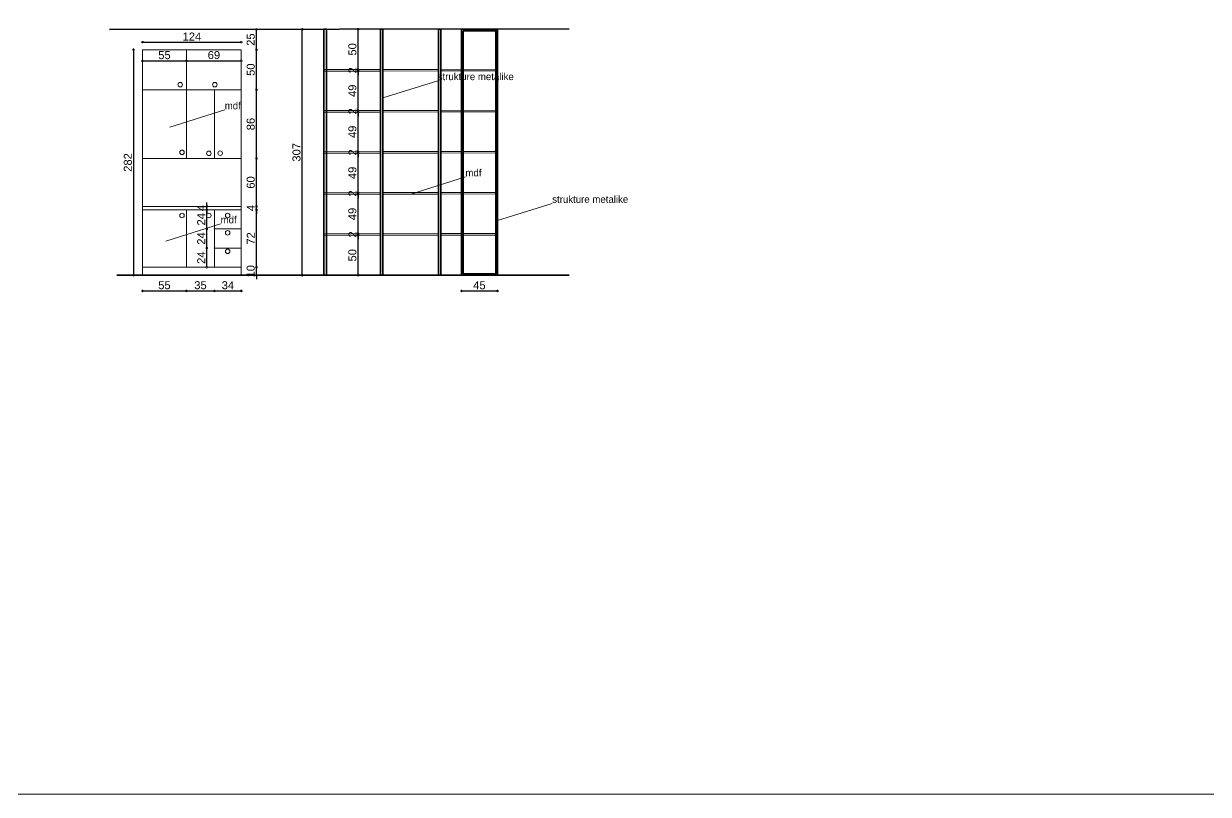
# Model space of a CAD drawing. Header units: inches. Extents: x 0 to 255999, y -6864 to -1377.
# Drawn here: x 44800 to 46280, y -6864 to -5900 of the extents above; entities that cross this region are included whole.
import ezdxf

# ---------------------------------------------------------------- set-up
doc = ezdxf.new("R2010")
doc.units = ezdxf.units.IN
doc.header["$MEASUREMENT"] = 0
for name, color, linetype, lineweight in [('DIMENSIO', 251, 'Continuous', 0), ('mobilie', 252, 'Continuous', 18), ('mure', 7, 'Continuous', 35)]:
    doc.layers.add(name, color=color, linetype=linetype, lineweight=lineweight)
doc.styles.get("Standard").update_dxf_attribs({"font": 'arial.ttf'})
doc.dimstyles.new('ISO-25', dxfattribs={"dimtxt": 10, "dimasz": 5, "dimexe": 1.25, "dimexo": 0.625, "dimgap": 2, "dimtad": 1, "dimdec": 0, "dimtxsty": 'Standard', "dimblk": 'DOTSMALL', "dimcen": 2.5, "dimadec": 0, "dimazin": 0, "dimtfac": 1, "dimtdec": 0, "dimtix": 1, "dimtmove": 0, "dimatfit": 3, "dimldrblk": 'DOTSMALL', "dimfxl": 1, "dimfxlon": 1, "dimarcsym": 0})

# ---------------------------------------------------------------- blocks, each defined once
blk = doc.blocks.new('_DotSmall')
at = {"color": 0, "linetype": 'ByBlock', "const_width": 0.5}
blk.add_lwpolyline([(-0.0625, 0, 1), (0.0625, 0, 1)], format="xyb", close=True, dxfattribs=at)
blk = doc.blocks.new('*D1466')
at = {"layer": 'Defpoints', "color": 0, "transparency": 16777216}
for p in [(45072.3, -6204.9), (45072.3, -6214.9), (45091.2, -6204.9)]:
    blk.add_point(p, dxfattribs=at)
at = {"layer": 'mobilie', "color": 0, "lineweight": -2, "transparency": 16777216}
for p, q in [((45091.2, -6204.9), (45091.2, -6199.9)), ((45090.2, -6204.9), (45092.5, -6204.9)), ((45090.2, -6214.9), (45092.5, -6214.9)), ((45091.2, -6214.9), (45091.2, -6204.9)), ((45091.2, -6214.9), (45091.2, -6219.9))]:
    blk.add_line(p, q, dxfattribs=at)
at = {"layer": 'mobilie', "color": 0, "lineweight": -2, "transparency": 16777216, "xscale": 5, "yscale": 5, "zscale": 5}
for p, rotation in [((45091.2, -6204.9), 270), ((45091.2, -6214.9), 90)]:
    blk.add_blockref('_DotSmall', p, dxfattribs=dict(at, rotation=rotation))
at = {"layer": 'mobilie', "color": 0, "transparency": 16777216, "insert": (45084.1, -6209.9), "char_height": 10, "attachment_point": 5, "rotation": 90}
blk.add_mtext('10', dxfattribs=at)
blk = doc.blocks.new('*D1467')
at = {"layer": 'Defpoints', "color": 0, "transparency": 16777216}
for p in [(45072.3, -6132.9), (45091.2, -6132.9), (45072.3, -6204.9)]:
    blk.add_point(p, dxfattribs=at)
at = {"layer": 'mobilie', "color": 0, "lineweight": -2, "transparency": 16777216}
for p, q in [((45090.2, -6132.9), (45092.5, -6132.9)), ((45091.2, -6204.9), (45091.2, -6132.9)), ((45090.2, -6204.9), (45092.5, -6204.9))]:
    blk.add_line(p, q, dxfattribs=at)
at = {"layer": 'mobilie', "color": 0, "lineweight": -2, "transparency": 16777216, "xscale": 5, "yscale": 5, "zscale": 5}
for p, rotation in [((45091.2, -6132.9), 90), ((45091.2, -6204.9), 270)]:
    blk.add_blockref('_DotSmall', p, dxfattribs=dict(at, rotation=rotation))
at = {"layer": 'mobilie', "color": 0, "transparency": 16777216, "insert": (45084.2, -6168.9), "char_height": 10, "attachment_point": 5, "rotation": 90}
blk.add_mtext('72', dxfattribs=at)
blk = doc.blocks.new('*D1468')
at = {"layer": 'Defpoints', "color": 0, "transparency": 16777216}
for p in [(45072.3, -6128.9), (45072.3, -6132.9), (45091.2, -6128.9)]:
    blk.add_point(p, dxfattribs=at)
at = {"layer": 'mobilie', "color": 0, "lineweight": -2, "transparency": 16777216}
for p, q in [((45091.2, -6128.9), (45091.2, -6123.9)), ((45090.2, -6128.9), (45092.5, -6128.9)), ((45090.2, -6132.9), (45092.5, -6132.9)), ((45091.2, -6132.9), (45091.2, -6128.9)), ((45091.2, -6132.9), (45091.2, -6137.9))]:
    blk.add_line(p, q, dxfattribs=at)
at = {"layer": 'mobilie', "color": 0, "lineweight": -2, "transparency": 16777216, "xscale": 5, "yscale": 5, "zscale": 5}
for p, rotation in [((45091.2, -6128.9), 270), ((45091.2, -6132.9), 90)]:
    blk.add_blockref('_DotSmall', p, dxfattribs=dict(at, rotation=rotation))
at = {"layer": 'mobilie', "color": 0, "transparency": 16777216, "insert": (45084.2, -6130.9), "char_height": 10, "attachment_point": 5, "rotation": 90}
blk.add_mtext('4', dxfattribs=at)
blk = doc.blocks.new('*D1469')
at = {"layer": 'Defpoints', "color": 0, "transparency": 16777216}
for p in [(45072.3, -6068.9), (45091.2, -6068.9), (45072.3, -6128.9)]:
    blk.add_point(p, dxfattribs=at)
at = {"layer": 'mobilie', "color": 0, "lineweight": -2, "transparency": 16777216}
for p, q in [((45090.2, -6068.9), (45092.5, -6068.9)), ((45091.2, -6128.9), (45091.2, -6068.9)), ((45090.2, -6128.9), (45092.5, -6128.9))]:
    blk.add_line(p, q, dxfattribs=at)
at = {"layer": 'mobilie', "color": 0, "lineweight": -2, "transparency": 16777216, "xscale": 5, "yscale": 5, "zscale": 5}
for p, rotation in [((45091.2, -6068.9), 90), ((45091.2, -6128.9), 270)]:
    blk.add_blockref('_DotSmall', p, dxfattribs=dict(at, rotation=rotation))
at = {"layer": 'mobilie', "color": 0, "transparency": 16777216, "insert": (45084.1, -6098.9), "char_height": 10, "attachment_point": 5, "rotation": 90}
blk.add_mtext('60', dxfattribs=at)
blk = doc.blocks.new('*D1470')
at = {"layer": 'Defpoints', "color": 0, "transparency": 16777216}
for p in [(45072.3, -5982.9), (45091.2, -5982.9), (45072.3, -6068.9)]:
    blk.add_point(p, dxfattribs=at)
at = {"layer": 'mobilie', "color": 0, "lineweight": -2, "transparency": 16777216}
for p, q in [((45090.2, -5982.9), (45092.5, -5982.9)), ((45091.2, -6068.9), (45091.2, -5982.9)), ((45090.2, -6068.9), (45092.5, -6068.9))]:
    blk.add_line(p, q, dxfattribs=at)
at = {"layer": 'mobilie', "color": 0, "lineweight": -2, "transparency": 16777216, "xscale": 5, "yscale": 5, "zscale": 5}
for p, rotation in [((45091.2, -5982.9), 90), ((45091.2, -6068.9), 270)]:
    blk.add_blockref('_DotSmall', p, dxfattribs=dict(at, rotation=rotation))
at = {"layer": 'mobilie', "color": 0, "transparency": 16777216, "insert": (45084.1, -6025.9), "char_height": 10, "attachment_point": 5, "rotation": 90}
blk.add_mtext('86', dxfattribs=at)
blk = doc.blocks.new('*D1471')
at = {"layer": 'Defpoints', "color": 0, "transparency": 16777216}
for p in [(45072.3, -5932.9), (45091.2, -5932.9), (45072.3, -5982.9)]:
    blk.add_point(p, dxfattribs=at)
at = {"layer": 'mobilie', "color": 0, "lineweight": -2, "transparency": 16777216}
for p, q in [((45090.2, -5932.9), (45092.5, -5932.9)), ((45091.2, -5982.9), (45091.2, -5932.9)), ((45090.2, -5982.9), (45092.5, -5982.9))]:
    blk.add_line(p, q, dxfattribs=at)
at = {"layer": 'mobilie', "color": 0, "lineweight": -2, "transparency": 16777216, "xscale": 5, "yscale": 5, "zscale": 5}
for p, rotation in [((45091.2, -5932.9), 90), ((45091.2, -5982.9), 270)]:
    blk.add_blockref('_DotSmall', p, dxfattribs=dict(at, rotation=rotation))
at = {"layer": 'mobilie', "color": 0, "transparency": 16777216, "insert": (45084.1, -5957.9), "char_height": 10, "attachment_point": 5, "rotation": 90}
blk.add_mtext('50', dxfattribs=at)
blk = doc.blocks.new('*D1472')
at = {"layer": 'Defpoints', "color": 0, "transparency": 16777216}
for p in [(45069, -5907.6), (45091.2, -5907.6), (45072.3, -5932.9)]:
    blk.add_point(p, dxfattribs=at)
at = {"layer": 'mobilie', "color": 0, "lineweight": -2, "transparency": 16777216}
for p, q in [((45090.2, -5907.6), (45092.5, -5907.6)), ((45091.2, -5932.9), (45091.2, -5907.6)), ((45090.2, -5932.9), (45092.5, -5932.9))]:
    blk.add_line(p, q, dxfattribs=at)
at = {"layer": 'mobilie', "color": 0, "lineweight": -2, "transparency": 16777216, "xscale": 5, "yscale": 5, "zscale": 5}
for p, rotation in [((45091.2, -5907.6), 90), ((45091.2, -5932.9), 270)]:
    blk.add_blockref('_DotSmall', p, dxfattribs=dict(at, rotation=rotation))
at = {"layer": 'mobilie', "color": 0, "transparency": 16777216, "insert": (45084.1, -5920.3), "char_height": 10, "attachment_point": 5, "rotation": 90}
blk.add_mtext('25', dxfattribs=at)
blk = doc.blocks.new('*D1473')
at = {"layer": 'Defpoints', "color": 0, "transparency": 16777216}
for p in [(45003.8, -5946.9), (44948.8, -6010.5), (45003.8, -6010.5)]:
    blk.add_point(p, dxfattribs=at)
at = {"layer": 'mobilie', "color": 0, "lineweight": -2, "transparency": 16777216}
for p, q in [((44948.8, -5947.9), (44948.8, -5945.6)), ((44948.8, -5946.9), (45003.8, -5946.9)), ((45003.8, -5947.9), (45003.8, -5945.6))]:
    blk.add_line(p, q, dxfattribs=at)
at = {"layer": 'mobilie', "color": 0, "lineweight": -2, "transparency": 16777216, "xscale": 5, "yscale": 5, "zscale": 5, "rotation": 180}
blk.add_blockref('_DotSmall', (44948.8, -5946.9), dxfattribs=at)
at = {"layer": 'mobilie', "color": 0, "lineweight": -2, "transparency": 16777216, "xscale": 5, "yscale": 5, "zscale": 5}
blk.add_blockref('_DotSmall', (45003.8, -5946.9), dxfattribs=at)
at = {"layer": 'mobilie', "color": 0, "transparency": 16777216, "insert": (44976.3, -5939.8), "char_height": 10, "attachment_point": 5}
blk.add_mtext('55', dxfattribs=at)
blk = doc.blocks.new('*D1474')
at = {"layer": 'Defpoints', "color": 0, "transparency": 16777216}
for p in [(45072.3, -5946.9), (45072.3, -5946.9), (45003.8, -6010.5)]:
    blk.add_point(p, dxfattribs=at)
at = {"layer": 'mobilie', "color": 0, "lineweight": -2, "transparency": 16777216}
for p, q in [((45003.8, -5947.9), (45003.8, -5945.6)), ((45003.8, -5946.9), (45072.3, -5946.9)), ((45072.3, -5946.9), (45072.3, -5945.6))]:
    blk.add_line(p, q, dxfattribs=at)
at = {"layer": 'mobilie', "color": 0, "lineweight": -2, "transparency": 16777216, "xscale": 5, "yscale": 5, "zscale": 5, "rotation": 180}
blk.add_blockref('_DotSmall', (45003.8, -5946.9), dxfattribs=at)
at = {"layer": 'mobilie', "color": 0, "lineweight": -2, "transparency": 16777216, "xscale": 5, "yscale": 5, "zscale": 5}
blk.add_blockref('_DotSmall', (45072.3, -5946.9), dxfattribs=at)
at = {"layer": 'mobilie', "color": 0, "transparency": 16777216, "insert": (45038.1, -5939.7), "char_height": 10, "attachment_point": 5}
blk.add_mtext('69', dxfattribs=at)
blk = doc.blocks.new('*D1475')
at = {"layer": 'Defpoints', "color": 0, "transparency": 16777216}
for p in [(44948.8, -6168.9), (45003.8, -6168.9), (45003.8, -6234.5)]:
    blk.add_point(p, dxfattribs=at)
at = {"layer": 'mobilie', "color": 0, "lineweight": -2, "transparency": 16777216}
for p, q in [((44948.8, -6233.5), (44948.8, -6235.7)), ((44948.8, -6234.5), (45003.8, -6234.5)), ((45003.8, -6233.5), (45003.8, -6235.7))]:
    blk.add_line(p, q, dxfattribs=at)
at = {"layer": 'mobilie', "color": 0, "lineweight": -2, "transparency": 16777216, "xscale": 5, "yscale": 5, "zscale": 5, "rotation": 180}
blk.add_blockref('_DotSmall', (44948.8, -6234.5), dxfattribs=at)
at = {"layer": 'mobilie', "color": 0, "lineweight": -2, "transparency": 16777216, "xscale": 5, "yscale": 5, "zscale": 5}
blk.add_blockref('_DotSmall', (45003.8, -6234.5), dxfattribs=at)
at = {"layer": 'mobilie', "color": 0, "transparency": 16777216, "insert": (44976.3, -6227.4), "char_height": 10, "attachment_point": 5}
blk.add_mtext('55', dxfattribs=at)
blk = doc.blocks.new('*D1476')
at = {"layer": 'Defpoints', "color": 0, "transparency": 16777216}
for p in [(45003.8, -6168.9), (45038.8, -6168.9), (45038.8, -6234.5)]:
    blk.add_point(p, dxfattribs=at)
at = {"layer": 'mobilie', "color": 0, "lineweight": -2, "transparency": 16777216}
for p, q in [((45003.8, -6233.5), (45003.8, -6235.7)), ((45003.8, -6234.5), (45038.8, -6234.5)), ((45038.8, -6233.5), (45038.8, -6235.7))]:
    blk.add_line(p, q, dxfattribs=at)
at = {"layer": 'mobilie', "color": 0, "lineweight": -2, "transparency": 16777216, "xscale": 5, "yscale": 5, "zscale": 5, "rotation": 180}
blk.add_blockref('_DotSmall', (45003.8, -6234.5), dxfattribs=at)
at = {"layer": 'mobilie', "color": 0, "lineweight": -2, "transparency": 16777216, "xscale": 5, "yscale": 5, "zscale": 5}
blk.add_blockref('_DotSmall', (45038.8, -6234.5), dxfattribs=at)
at = {"layer": 'mobilie', "color": 0, "transparency": 16777216, "insert": (45021.3, -6227.4), "char_height": 10, "attachment_point": 5}
blk.add_mtext('35', dxfattribs=at)
blk = doc.blocks.new('*D1477')
at = {"layer": 'Defpoints', "color": 0, "transparency": 16777216}
for p in [(45038.8, -6168.9), (45072.3, -6171), (45072.3, -6234.5)]:
    blk.add_point(p, dxfattribs=at)
at = {"layer": 'mobilie', "color": 0, "lineweight": -2, "transparency": 16777216}
for p, q in [((45038.8, -6233.5), (45038.8, -6235.7)), ((45038.8, -6234.5), (45072.3, -6234.5)), ((45072.3, -6233.5), (45072.3, -6235.7))]:
    blk.add_line(p, q, dxfattribs=at)
at = {"layer": 'mobilie', "color": 0, "lineweight": -2, "transparency": 16777216, "xscale": 5, "yscale": 5, "zscale": 5, "rotation": 180}
blk.add_blockref('_DotSmall', (45038.8, -6234.5), dxfattribs=at)
at = {"layer": 'mobilie', "color": 0, "lineweight": -2, "transparency": 16777216, "xscale": 5, "yscale": 5, "zscale": 5}
blk.add_blockref('_DotSmall', (45072.3, -6234.5), dxfattribs=at)
at = {"layer": 'mobilie', "color": 0, "transparency": 16777216, "insert": (45055.6, -6227.4), "char_height": 10, "attachment_point": 5}
blk.add_mtext('34', dxfattribs=at)
blk = doc.blocks.new('*D1478')
at = {"layer": 'Defpoints', "color": 0, "transparency": 16777216}
for p in [(45029.2, -6180.9), (45038.8, -6180.9), (45038.8, -6204.9)]:
    blk.add_point(p, dxfattribs=at)
at = {"layer": 'mobilie', "color": 0, "lineweight": -2, "transparency": 16777216}
for p, q in [((45030.2, -6180.9), (45027.9, -6180.9)), ((45029.2, -6204.9), (45029.2, -6180.9)), ((45030.2, -6204.9), (45027.9, -6204.9))]:
    blk.add_line(p, q, dxfattribs=at)
at = {"layer": 'mobilie', "color": 0, "lineweight": -2, "transparency": 16777216, "xscale": 5, "yscale": 5, "zscale": 5}
for p, rotation in [((45029.2, -6180.9), 90), ((45029.2, -6204.9), 270)]:
    blk.add_blockref('_DotSmall', p, dxfattribs=dict(at, rotation=rotation))
at = {"layer": 'mobilie', "color": 0, "transparency": 16777216, "insert": (45022.2, -6192.9), "char_height": 10, "attachment_point": 5, "rotation": 90}
blk.add_mtext('24', dxfattribs=at)
blk = doc.blocks.new('*D1479')
at = {"layer": 'Defpoints', "color": 0, "transparency": 16777216}
for p in [(45029.2, -6156.9), (45038.8, -6156.9), (45038.8, -6180.9)]:
    blk.add_point(p, dxfattribs=at)
at = {"layer": 'mobilie', "color": 0, "lineweight": -2, "transparency": 16777216}
for p, q in [((45030.2, -6156.9), (45027.9, -6156.9)), ((45029.2, -6180.9), (45029.2, -6156.9)), ((45030.2, -6180.9), (45027.9, -6180.9))]:
    blk.add_line(p, q, dxfattribs=at)
at = {"layer": 'mobilie', "color": 0, "lineweight": -2, "transparency": 16777216, "xscale": 5, "yscale": 5, "zscale": 5}
for p, rotation in [((45029.2, -6156.9), 90), ((45029.2, -6180.9), 270)]:
    blk.add_blockref('_DotSmall', p, dxfattribs=dict(at, rotation=rotation))
at = {"layer": 'mobilie', "color": 0, "transparency": 16777216, "insert": (45022.2, -6168.9), "char_height": 10, "attachment_point": 5, "rotation": 90}
blk.add_mtext('24', dxfattribs=at)
blk = doc.blocks.new('*D1480')
at = {"layer": 'Defpoints', "color": 0, "transparency": 16777216}
for p in [(45029.2, -6132.9), (45038.8, -6132.9), (45038.8, -6156.9)]:
    blk.add_point(p, dxfattribs=at)
at = {"layer": 'mobilie', "color": 0, "lineweight": -2, "transparency": 16777216}
for p, q in [((45030.2, -6132.9), (45027.9, -6132.9)), ((45029.2, -6156.9), (45029.2, -6132.9)), ((45030.2, -6156.9), (45027.9, -6156.9))]:
    blk.add_line(p, q, dxfattribs=at)
at = {"layer": 'mobilie', "color": 0, "lineweight": -2, "transparency": 16777216, "xscale": 5, "yscale": 5, "zscale": 5}
for p, rotation in [((45029.2, -6132.9), 90), ((45029.2, -6156.9), 270)]:
    blk.add_blockref('_DotSmall', p, dxfattribs=dict(at, rotation=rotation))
at = {"layer": 'mobilie', "color": 0, "transparency": 16777216, "insert": (45022.2, -6144.9), "char_height": 10, "attachment_point": 5, "rotation": 90}
blk.add_mtext('24', dxfattribs=at)
blk = doc.blocks.new('*D1481')
at = {"layer": 'Defpoints', "color": 0, "transparency": 16777216}
for p in [(45029.2, -6128.9), (45029.2, -6128.9), (45038.8, -6132.9)]:
    blk.add_point(p, dxfattribs=at)
at = {"layer": 'mobilie', "color": 0, "lineweight": -2, "transparency": 16777216}
for p, q in [((45029.2, -6128.9), (45029.2, -6123.9)), ((45029.2, -6128.9), (45027.9, -6128.9)), ((45030.2, -6132.9), (45027.9, -6132.9)), ((45029.2, -6132.9), (45029.2, -6128.9)), ((45029.2, -6132.9), (45029.2, -6137.9))]:
    blk.add_line(p, q, dxfattribs=at)
at = {"layer": 'mobilie', "color": 0, "lineweight": -2, "transparency": 16777216, "xscale": 5, "yscale": 5, "zscale": 5}
for p, rotation in [((45029.2, -6128.9), 270), ((45029.2, -6132.9), 90)]:
    blk.add_blockref('_DotSmall', p, dxfattribs=dict(at, rotation=rotation))
at = {"layer": 'mobilie', "color": 0, "transparency": 16777216, "insert": (45022.2, -6130.9), "char_height": 10, "attachment_point": 5, "rotation": 90}
blk.add_mtext('4', dxfattribs=at)
blk = doc.blocks.new('*D1482')
at = {"layer": 'Defpoints', "color": 0, "transparency": 16777216}
for p in [(44948.8, -5932.9), (44937.7, -6214.9), (44948.8, -6214.9)]:
    blk.add_point(p, dxfattribs=at)
at = {"layer": 'mobilie', "color": 0, "lineweight": -2, "transparency": 16777216}
for p, q in [((44938.7, -5932.9), (44936.4, -5932.9)), ((44937.7, -5932.9), (44937.7, -6214.9)), ((44938.7, -6214.9), (44936.4, -6214.9))]:
    blk.add_line(p, q, dxfattribs=at)
at = {"layer": 'mobilie', "color": 0, "lineweight": -2, "transparency": 16777216, "xscale": 5, "yscale": 5, "zscale": 5}
for p, rotation in [((44937.7, -5932.9), 90), ((44937.7, -6214.9), 270)]:
    blk.add_blockref('_DotSmall', p, dxfattribs=dict(at, rotation=rotation))
at = {"layer": 'mobilie', "color": 0, "transparency": 16777216, "insert": (44930.6, -6073.9), "char_height": 10, "attachment_point": 5, "rotation": 90}
blk.add_mtext('282', dxfattribs=at)
blk = doc.blocks.new('*D1483')
at = {"layer": 'Defpoints', "color": 0, "transparency": 16777216}
for p in [(44948.8, -5932.9), (45072.3, -5923.5), (45072.3, -5932.9)]:
    blk.add_point(p, dxfattribs=at)
at = {"layer": 'mobilie', "color": 0, "lineweight": -2, "transparency": 16777216}
for p, q in [((44948.8, -5924.5), (44948.8, -5922.2)), ((44948.8, -5923.5), (45072.3, -5923.5)), ((45072.3, -5924.5), (45072.3, -5922.2))]:
    blk.add_line(p, q, dxfattribs=at)
at = {"layer": 'mobilie', "color": 0, "lineweight": -2, "transparency": 16777216, "xscale": 5, "yscale": 5, "zscale": 5, "rotation": 180}
blk.add_blockref('_DotSmall', (44948.8, -5923.5), dxfattribs=at)
at = {"layer": 'mobilie', "color": 0, "lineweight": -2, "transparency": 16777216, "xscale": 5, "yscale": 5, "zscale": 5}
blk.add_blockref('_DotSmall', (45072.3, -5923.5), dxfattribs=at)
at = {"layer": 'mobilie', "color": 0, "transparency": 16777216, "insert": (45010.6, -5916.5), "char_height": 10, "attachment_point": 5}
blk.add_mtext('124', dxfattribs=at)
blk = doc.blocks.new('*D1498')
at = {"layer": 'Defpoints', "color": 0, "transparency": 16777216}
for p in [(45148.5, -5907.5), (45160.9, -5907.5), (45161.4, -6214.9)]:
    blk.add_point(p, dxfattribs=at)
at = {"layer": 'mobilie', "color": 0, "lineweight": -2, "transparency": 16777216}
for p, q in [((45149.5, -5907.5), (45147.2, -5907.5)), ((45148.5, -6214.9), (45148.5, -5907.5)), ((45149.5, -6214.9), (45147.2, -6214.9))]:
    blk.add_line(p, q, dxfattribs=at)
at = {"layer": 'mobilie', "color": 0, "lineweight": -2, "transparency": 16777216, "xscale": 5, "yscale": 5, "zscale": 5}
for p, rotation in [((45148.5, -5907.5), 90), ((45148.5, -6214.9), 270)]:
    blk.add_blockref('_DotSmall', p, dxfattribs=dict(at, rotation=rotation))
at = {"layer": 'mobilie', "color": 0, "transparency": 16777216, "insert": (45141.3, -6061.2), "char_height": 10, "attachment_point": 5, "rotation": 90}
blk.add_mtext('307', dxfattribs=at)
blk = doc.blocks.new('*D1499')
at = {"layer": 'Defpoints', "color": 0, "transparency": 16777216}
for p in [(45347.3, -6214.9), (45392.3, -6214.9), (45392.3, -6234.5)]:
    blk.add_point(p, dxfattribs=at)
at = {"layer": 'mobilie', "color": 0, "lineweight": -2, "transparency": 16777216}
for p, q in [((45347.3, -6233.5), (45347.3, -6235.8)), ((45347.3, -6234.5), (45392.3, -6234.5)), ((45392.3, -6233.5), (45392.3, -6235.8))]:
    blk.add_line(p, q, dxfattribs=at)
at = {"layer": 'mobilie', "color": 0, "lineweight": -2, "transparency": 16777216, "xscale": 5, "yscale": 5, "zscale": 5, "rotation": 180}
blk.add_blockref('_DotSmall', (45347.3, -6234.5), dxfattribs=at)
at = {"layer": 'mobilie', "color": 0, "lineweight": -2, "transparency": 16777216, "xscale": 5, "yscale": 5, "zscale": 5}
blk.add_blockref('_DotSmall', (45392.3, -6234.5), dxfattribs=at)
at = {"layer": 'mobilie', "color": 0, "transparency": 16777216, "insert": (45369.8, -6227.5), "char_height": 10, "attachment_point": 5}
blk.add_mtext('45', dxfattribs=at)
blk = doc.blocks.new('*D1500')
at = {"layer": 'Defpoints', "color": 0, "transparency": 16777216}
for p in [(45218.2, -6164.9), (45219, -6164.9), (45219, -6214.9)]:
    blk.add_point(p, dxfattribs=at)
at = {"layer": 'mobilie', "color": 0, "lineweight": -2, "transparency": 16777216}
for p, q in [((45218.3, -6164.9), (45216.9, -6164.9)), ((45218.2, -6214.9), (45218.2, -6164.9)), ((45218.4, -6214.9), (45216.9, -6214.9))]:
    blk.add_line(p, q, dxfattribs=at)
at = {"layer": 'mobilie', "color": 0, "lineweight": -2, "transparency": 16777216, "xscale": 5, "yscale": 5, "zscale": 5}
for p, rotation in [((45218.2, -6164.9), 90), ((45218.2, -6214.9), 270)]:
    blk.add_blockref('_DotSmall', p, dxfattribs=dict(at, rotation=rotation))
at = {"layer": 'mobilie', "color": 0, "transparency": 16777216, "insert": (45211.1, -6189.9), "char_height": 10, "attachment_point": 5, "rotation": 90}
blk.add_mtext('50', dxfattribs=at)
blk = doc.blocks.new('*D1501')
at = {"layer": 'Defpoints', "color": 0, "transparency": 16777216}
for p in [(45218.2, -6162.9), (45218.2, -6162.9), (45219, -6164.9)]:
    blk.add_point(p, dxfattribs=at)
at = {"layer": 'mobilie', "color": 0, "lineweight": -2, "transparency": 16777216}
for p, q in [((45218.3, -6164.9), (45216.9, -6164.9)), ((45218.2, -6162.9), (45218.2, -6157.9)), ((45218.2, -6162.9), (45219.4, -6162.9)), ((45218.2, -6164.9), (45218.2, -6162.9)), ((45218.2, -6164.9), (45218.2, -6169.9))]:
    blk.add_line(p, q, dxfattribs=at)
at = {"layer": 'mobilie', "color": 0, "lineweight": -2, "transparency": 16777216, "xscale": 5, "yscale": 5, "zscale": 5}
for p, rotation in [((45218.2, -6162.9), 270), ((45218.2, -6164.9), 90)]:
    blk.add_blockref('_DotSmall', p, dxfattribs=dict(at, rotation=rotation))
at = {"layer": 'mobilie', "color": 0, "transparency": 16777216, "insert": (45211.2, -6163.9), "char_height": 10, "attachment_point": 5, "rotation": 90}
blk.add_mtext('2', dxfattribs=at)
blk = doc.blocks.new('*D1502')
at = {"layer": 'Defpoints', "color": 0, "transparency": 16777216}
for p in [(45218.1, -6113.6), (45218.2, -6113.6), (45218.2, -6162.9)]:
    blk.add_point(p, dxfattribs=at)
at = {"layer": 'mobilie', "color": 0, "lineweight": -2, "transparency": 16777216}
for p, q in [((45218.2, -6113.6), (45219.4, -6113.6)), ((45218.2, -6162.9), (45218.2, -6113.6)), ((45218.2, -6162.9), (45219.4, -6162.9))]:
    blk.add_line(p, q, dxfattribs=at)
at = {"layer": 'mobilie', "color": 0, "lineweight": -2, "transparency": 16777216, "xscale": 5, "yscale": 5, "zscale": 5}
for p, rotation in [((45218.2, -6113.6), 90), ((45218.2, -6162.9), 270)]:
    blk.add_blockref('_DotSmall', p, dxfattribs=dict(at, rotation=rotation))
at = {"layer": 'mobilie', "color": 0, "transparency": 16777216, "insert": (45211.1, -6138.3), "char_height": 10, "attachment_point": 5, "rotation": 90}
blk.add_mtext('49', dxfattribs=at)
blk = doc.blocks.new('*D1503')
at = {"layer": 'Defpoints', "color": 0, "transparency": 16777216}
for p in [(45218.1, -6111.6), (45218.2, -6111.6), (45218.1, -6113.6)]:
    blk.add_point(p, dxfattribs=at)
at = {"layer": 'mobilie', "color": 0, "lineweight": -2, "transparency": 16777216}
for p, q in [((45218.2, -6111.6), (45218.2, -6106.6)), ((45218.2, -6111.6), (45219.4, -6111.6)), ((45218.2, -6113.6), (45218.2, -6111.6)), ((45218.2, -6113.6), (45219.4, -6113.6)), ((45218.2, -6113.6), (45218.2, -6118.6))]:
    blk.add_line(p, q, dxfattribs=at)
at = {"layer": 'mobilie', "color": 0, "lineweight": -2, "transparency": 16777216, "xscale": 5, "yscale": 5, "zscale": 5}
for p, rotation in [((45218.2, -6111.6), 270), ((45218.2, -6113.6), 90)]:
    blk.add_blockref('_DotSmall', p, dxfattribs=dict(at, rotation=rotation))
at = {"layer": 'mobilie', "color": 0, "transparency": 16777216, "insert": (45211.2, -6112.6), "char_height": 10, "attachment_point": 5, "rotation": 90}
blk.add_mtext('2', dxfattribs=at)
blk = doc.blocks.new('*D1504')
at = {"layer": 'Defpoints', "color": 0, "transparency": 16777216}
for p in [(45218, -6062.3), (45218.2, -6062.3), (45218.1, -6111.6)]:
    blk.add_point(p, dxfattribs=at)
at = {"layer": 'mobilie', "color": 0, "lineweight": -2, "transparency": 16777216}
for p, q in [((45218.2, -6062.3), (45219.4, -6062.3)), ((45218.2, -6111.6), (45218.2, -6062.3)), ((45218.2, -6111.6), (45219.4, -6111.6))]:
    blk.add_line(p, q, dxfattribs=at)
at = {"layer": 'mobilie', "color": 0, "lineweight": -2, "transparency": 16777216, "xscale": 5, "yscale": 5, "zscale": 5}
for p, rotation in [((45218.2, -6062.3), 90), ((45218.2, -6111.6), 270)]:
    blk.add_blockref('_DotSmall', p, dxfattribs=dict(at, rotation=rotation))
at = {"layer": 'mobilie', "color": 0, "transparency": 16777216, "insert": (45211.1, -6086.9), "char_height": 10, "attachment_point": 5, "rotation": 90}
blk.add_mtext('49', dxfattribs=at)
blk = doc.blocks.new('*D1505')
at = {"layer": 'Defpoints', "color": 0, "transparency": 16777216}
for p in [(45218, -6060.3), (45218, -6062.3), (45218.2, -6060.3)]:
    blk.add_point(p, dxfattribs=at)
at = {"layer": 'mobilie', "color": 0, "lineweight": -2, "transparency": 16777216}
for p, q in [((45218.2, -6060.3), (45218.2, -6055.3)), ((45218.2, -6060.3), (45219.4, -6060.3)), ((45218.2, -6062.3), (45218.2, -6060.3)), ((45218.2, -6062.3), (45219.4, -6062.3)), ((45218.2, -6062.3), (45218.2, -6067.3))]:
    blk.add_line(p, q, dxfattribs=at)
at = {"layer": 'mobilie', "color": 0, "lineweight": -2, "transparency": 16777216, "xscale": 5, "yscale": 5, "zscale": 5}
for p, rotation in [((45218.2, -6060.3), 270), ((45218.2, -6062.3), 90)]:
    blk.add_blockref('_DotSmall', p, dxfattribs=dict(at, rotation=rotation))
at = {"layer": 'mobilie', "color": 0, "transparency": 16777216, "insert": (45211.2, -6061.3), "char_height": 10, "attachment_point": 5, "rotation": 90}
blk.add_mtext('2', dxfattribs=at)
blk = doc.blocks.new('*D1506')
at = {"layer": 'Defpoints', "color": 0, "transparency": 16777216}
for p in [(45217.9, -6011), (45218.2, -6011), (45218, -6060.3)]:
    blk.add_point(p, dxfattribs=at)
at = {"layer": 'mobilie', "color": 0, "lineweight": -2, "transparency": 16777216}
for p, q in [((45218.2, -6011), (45219.4, -6011)), ((45218.2, -6060.3), (45218.2, -6011)), ((45218.2, -6060.3), (45219.4, -6060.3))]:
    blk.add_line(p, q, dxfattribs=at)
at = {"layer": 'mobilie', "color": 0, "lineweight": -2, "transparency": 16777216, "xscale": 5, "yscale": 5, "zscale": 5}
for p, rotation in [((45218.2, -6011), 90), ((45218.2, -6060.3), 270)]:
    blk.add_blockref('_DotSmall', p, dxfattribs=dict(at, rotation=rotation))
at = {"layer": 'mobilie', "color": 0, "transparency": 16777216, "insert": (45211.1, -6035.6), "char_height": 10, "attachment_point": 5, "rotation": 90}
blk.add_mtext('49', dxfattribs=at)
blk = doc.blocks.new('*D1507')
at = {"layer": 'Defpoints', "color": 0, "transparency": 16777216}
for p in [(45217.9, -6009), (45217.9, -6011), (45218.2, -6009)]:
    blk.add_point(p, dxfattribs=at)
at = {"layer": 'mobilie', "color": 0, "lineweight": -2, "transparency": 16777216}
for p, q in [((45218.2, -6009), (45218.2, -6004)), ((45218.2, -6009), (45219.4, -6009)), ((45218.2, -6011), (45218.2, -6009)), ((45218.2, -6011), (45219.4, -6011)), ((45218.2, -6011), (45218.2, -6016))]:
    blk.add_line(p, q, dxfattribs=at)
at = {"layer": 'mobilie', "color": 0, "lineweight": -2, "transparency": 16777216, "xscale": 5, "yscale": 5, "zscale": 5}
for p, rotation in [((45218.2, -6009), 270), ((45218.2, -6011), 90)]:
    blk.add_blockref('_DotSmall', p, dxfattribs=dict(at, rotation=rotation))
at = {"layer": 'mobilie', "color": 0, "transparency": 16777216, "insert": (45211.2, -6010), "char_height": 10, "attachment_point": 5, "rotation": 90}
blk.add_mtext('2', dxfattribs=at)
blk = doc.blocks.new('*D1508')
at = {"layer": 'Defpoints', "color": 0, "transparency": 16777216}
for p in [(45217.8, -5959.7), (45218.2, -5959.7), (45217.9, -6009)]:
    blk.add_point(p, dxfattribs=at)
at = {"layer": 'mobilie', "color": 0, "lineweight": -2, "transparency": 16777216}
for p, q in [((45218.2, -5959.7), (45219.4, -5959.7)), ((45218.2, -6009), (45218.2, -5959.7)), ((45218.2, -6009), (45219.4, -6009))]:
    blk.add_line(p, q, dxfattribs=at)
at = {"layer": 'mobilie', "color": 0, "lineweight": -2, "transparency": 16777216, "xscale": 5, "yscale": 5, "zscale": 5}
for p, rotation in [((45218.2, -5959.7), 90), ((45218.2, -6009), 270)]:
    blk.add_blockref('_DotSmall', p, dxfattribs=dict(at, rotation=rotation))
at = {"layer": 'mobilie', "color": 0, "transparency": 16777216, "insert": (45211.1, -5984.3), "char_height": 10, "attachment_point": 5, "rotation": 90}
blk.add_mtext('49', dxfattribs=at)
blk = doc.blocks.new('*D1509')
at = {"layer": 'Defpoints', "color": 0, "transparency": 16777216}
for p in [(45217.8, -5957.7), (45217.8, -5959.7), (45218.2, -5957.7)]:
    blk.add_point(p, dxfattribs=at)
at = {"layer": 'mobilie', "color": 0, "lineweight": -2, "transparency": 16777216}
for p, q in [((45218.2, -5957.7), (45218.2, -5952.7)), ((45218.2, -5957.7), (45219.4, -5957.7)), ((45218.2, -5959.7), (45218.2, -5957.7)), ((45218.2, -5959.7), (45219.4, -5959.7)), ((45218.2, -5959.7), (45218.2, -5964.7))]:
    blk.add_line(p, q, dxfattribs=at)
at = {"layer": 'mobilie', "color": 0, "lineweight": -2, "transparency": 16777216, "xscale": 5, "yscale": 5, "zscale": 5}
for p, rotation in [((45218.2, -5957.7), 270), ((45218.2, -5959.7), 90)]:
    blk.add_blockref('_DotSmall', p, dxfattribs=dict(at, rotation=rotation))
at = {"layer": 'mobilie', "color": 0, "transparency": 16777216, "insert": (45211.2, -5958.7), "char_height": 10, "attachment_point": 5, "rotation": 90}
blk.add_mtext('2', dxfattribs=at)
blk = doc.blocks.new('*D1510')
at = {"layer": 'Defpoints', "color": 0, "transparency": 16777216}
for p in [(45217.7, -5907.4), (45218.2, -5907.4), (45217.8, -5957.7)]:
    blk.add_point(p, dxfattribs=at)
at = {"layer": 'mobilie', "color": 0, "lineweight": -2, "transparency": 16777216}
for p, q in [((45218.2, -5907.4), (45219.4, -5907.4)), ((45218.2, -5957.7), (45218.2, -5907.4)), ((45218.2, -5957.7), (45219.4, -5957.7))]:
    blk.add_line(p, q, dxfattribs=at)
at = {"layer": 'mobilie', "color": 0, "lineweight": -2, "transparency": 16777216, "xscale": 5, "yscale": 5, "zscale": 5}
for p, rotation in [((45218.2, -5907.4), 90), ((45218.2, -5957.7), 270)]:
    blk.add_blockref('_DotSmall', p, dxfattribs=dict(at, rotation=rotation))
at = {"layer": 'mobilie', "color": 0, "transparency": 16777216, "insert": (45211.1, -5932.5), "char_height": 10, "attachment_point": 5, "rotation": 90}
blk.add_mtext('50', dxfattribs=at)

msp = doc.modelspace()

# ---------------------------------------------------------------- linework, layer by layer
at = {"layer": 'DIMENSIO'}
msp.add_lwpolyline([(41448.1, -2998.9), (47760.2, -2998.9), (47760.2, -6863.7), (41448.1, -6863.7)], close=True, dxfattribs=at)
at = {"layer": 'mobilie'}
for points in [[(45175.1, -5907.4), (45175.6, -6214.9)], [(45391.8, -5907.1), (45392.3, -6214.9)], [(44948.8, -5932.9), (44948.8, -6214.9)], [(44948.8, -5932.9), (45072.3, -5932.9)], [(45003.8, -5982.9), (45003.8, -5932.9)], [(45072.3, -5932.9), (45072.3, -6214.9)], [(45246.3, -5957.6), (45175.1, -5957.7)], [(45246.3, -5959.6), (45175.2, -5959.7)], [(45318.5, -5957.5), (45249.3, -5957.6)], [(45318.5, -5959.5), (45249.3, -5959.6)], [(45391.8, -5957.4), (45321.5, -5957.5)], [(45391.9, -5959.4), (45321.5, -5959.5)], [(45317.7, -5971.7), (45249.3, -5993.1)], [(44948.8, -5982.9), (45072.3, -5982.9)], [(45003.8, -6068.9), (45003.8, -5982.9)], [(45038.8, -6068.9), (45038.8, -5982.9)], [(45051.6, -6008.1), (44983.2, -6029.6)], [(45246.3, -6008.9), (45175.2, -6009)], [(45246.3, -6010.9), (45175.2, -6011)], [(45318.5, -6008.8), (45249.3, -6008.9)], [(45318.5, -6010.8), (45249.3, -6010.9)], [(45391.9, -6008.7), (45321.5, -6008.8)], [(45391.9, -6010.7), (45321.5, -6010.8)], [(45246.3, -6060.2), (45175.3, -6060.4)], [(45246.3, -6062.2), (45175.3, -6062.4)], [(45318.5, -6060.1), (45249.3, -6060.2)], [(45318.5, -6062.1), (45249.3, -6062.2)], [(45392, -6060), (45321.5, -6060.1)], [(45392, -6062), (45321.5, -6062.1)], [(44948.8, -6068.9), (45072.3, -6068.9)], [(45352.3, -6092), (45283.9, -6113.5)], [(45246.3, -6111.6), (45175.4, -6111.7)], [(45318.5, -6111.4), (45249.3, -6111.5)], [(45392.1, -6111.3), (45321.5, -6111.4)], [(45246.3, -6113.6), (45175.4, -6113.7)], [(45318.5, -6113.4), (45249.3, -6113.5)], [(45392.1, -6113.3), (45321.5, -6113.4)], [(45460.7, -6125.1), (45392.3, -6146.5)], [(44948.8, -6128.9), (45072.3, -6128.9)], [(44948.8, -6132.9), (45072.3, -6132.9)], [(44948.8, -6132.9), (44948.8, -6204.9)], [(45003.8, -6132.9), (45003.8, -6204.9)], [(45038.8, -6132.9), (45038.8, -6204.9)], [(45046.5, -6150.7), (44978.1, -6172.2)], [(45038.8, -6156.9), (45072.3, -6156.9)], [(45246.3, -6162.9), (45175.5, -6163)], [(45246.3, -6164.9), (45175.5, -6165)], [(45318.5, -6162.7), (45249.3, -6162.9)], [(45318.5, -6164.7), (45249.3, -6164.9)], [(45392.2, -6162.6), (45321.5, -6162.7)], [(45392.2, -6164.6), (45321.5, -6164.7)], [(45038.8, -6180.9), (45072.3, -6180.9)], [(44948.8, -6204.9), (45072.3, -6204.9)], [(44948.8, -6214.9), (45072.3, -6214.9)]]:
    msp.add_lwpolyline(points, dxfattribs=at)
for centre in [(44996, -5976.7), (45039.2, -5976.7), (44998.2, -6061.3), (45031.8, -6062.5), (45045.9, -6062.3), (44998.2, -6140.2), (45031.8, -6140.2), (45055.2, -6140.2), (45055.2, -6161.8), (45055.2, -6184.9)]:
    msp.add_circle(centre, 2.8, dxfattribs=at)
for p in [(45391.9, -5958.4), (45391.9, -6009.7), (45392, -6061), (45392.1, -6112.3), (45038.8, -6156.9), (45392.2, -6163.6), (45038.8, -6180.9)]:
    msp.add_point(p, dxfattribs=at)
at = {"layer": 'mure'}
for points in [[(44907.5, -5907.9), (45482, -5906.9)], [(45347.3, -5907.2), (45347.3, -6214.9)], [(44916.8, -6214.9), (45482, -6214.9)]]:
    msp.add_lwpolyline(points, dxfattribs=at)
for points in [[(45175.6, -5907.2), (45178.6, -5907.2), (45178.6, -6214.9), (45175.6, -6214.9)], [(45246.3, -5907.2), (45249.3, -5907.2), (45249.3, -6214.9), (45246.3, -6214.9)], [(45318.5, -5907.2), (45321.5, -5907.2), (45321.5, -6214.9), (45318.5, -6214.9)], [(45347.3, -5907.2), (45392.3, -5907.2), (45392.3, -6214.9), (45347.3, -6214.9)], [(45349.3, -5909.2), (45390.3, -5909.2), (45390.3, -6212.9), (45349.3, -6212.9)]]:
    msp.add_lwpolyline(points, close=True, dxfattribs=at)

# ---------------------------------------------------------------- texts
at = {"layer": 'mobilie', "char_height": 9, "attachment_point": 1}
for s, insert in [('{\\fJura|b0|i0|c0|p2;strukture metalike}', (45317.7, -5962)), ('{\\fJura|b0|i0|c0|p2;mdf}', (45051.6, -5998.4)), ('{\\fJura|b0|i0|c0|p2;mdf}', (45352.3, -6082.3)), ('{\\fJura|b0|i0|c0|p2;strukture metalike}', (45460.7, -6115.4)), ('{\\fJura|b0|i0|c0|p2;mdf}', (45046.5, -6141))]:
    msp.add_mtext_dynamic_manual_height_columns(s, width=128.724, gutter_width=1, heights=[0], dxfattribs=dict(at, insert=insert))

# ---------------------------------------------------------------- dimensions: what is measured, and where the dimension line sits
at = {"layer": 'mobilie'}
for base, p1, p2, picture, middle in [((45072.3259326, -5923.4870061), (44948.8259326, -5932.9312294), (45072.3259326, -5932.9312294), '*D1483', (45010.5759326, -5916.4665422)), ((45003.8, -5946.9), (44948.8, -6010.5), (45003.8, -6010.5), '*D1473', (44976.3, -5939.8)), ((45003.8, -6234.5), (44948.8, -6168.9), (45003.8, -6168.9), '*D1475', (44976.3, -6227.4)), ((45392.3, -6234.5), (45347.3, -6214.9), (45392.3, -6214.9), '*D1499', (45369.8, -6227.5))]:
    dim = msp.add_linear_dim(base=base, p1=p1, p2=p2, dimstyle='ISO-25', dxfattribs=at)
    dim.commit()
    dim.dimension.update_dxf_attribs({"geometry": picture, "text_midpoint": middle})
for base, p1, p2, picture, middle in [((45091.2, -5907.6), (45072.3, -5932.9), (45069, -5907.6), '*D1472', (45084.1, -5920.3)), ((45218.2, -5907.4), (45217.8, -5957.7), (45217.7, -5907.4), '*D1510', (45211.1, -5932.5)), ((45091.2, -5932.9), (45072.3, -5982.9), (45072.3, -5932.9), '*D1471', (45084.1, -5957.9)), ((45218.2, -5959.7), (45217.9, -6009), (45217.8, -5959.7), '*D1508', (45211.1, -5984.3)), ((45218.2, -5957.7), (45217.8, -5959.7), (45217.8, -5957.7), '*D1509', (45211.2, -5958.7)), ((45091.2, -5982.9), (45072.3, -6068.9), (45072.3, -5982.9), '*D1470', (45084.1, -6025.9)), ((45218.2, -6009), (45217.9, -6011), (45217.9, -6009), '*D1507', (45211.2, -6010)), ((45218.2, -6011), (45218, -6060.3), (45217.9, -6011), '*D1506', (45211.1, -6035.6)), ((45091.2, -6068.9), (45072.3, -6128.9), (45072.3, -6068.9), '*D1469', (45084.1, -6098.9)), ((45218.2, -6062.3), (45218.1, -6111.6), (45218, -6062.3), '*D1504', (45211.1, -6086.9)), ((45218.2, -6060.3), (45218, -6062.3), (45218, -6060.3), '*D1505', (45211.2, -6061.3)), ((45218.2, -6111.6), (45218.1, -6113.6), (45218.1, -6111.6), '*D1503', (45211.2, -6112.6)), ((45029.2, -6128.9), (45038.8, -6132.9), (45029.2, -6128.9), '*D1481', (45022.2, -6130.9)), ((45091.2, -6128.9), (45072.3, -6132.9), (45072.3, -6128.9), '*D1468', (45084.2, -6130.9)), ((45218.2, -6113.6), (45218.2, -6162.9), (45218.1, -6113.6), '*D1502', (45211.1, -6138.3)), ((45029.2, -6132.9), (45038.8, -6156.9), (45038.8, -6132.9), '*D1480', (45022.2, -6144.9)), ((45091.2, -6132.9), (45072.3, -6204.9), (45072.3, -6132.9), '*D1467', (45084.2, -6168.9)), ((45029.2, -6156.9), (45038.8, -6180.9), (45038.8, -6156.9), '*D1479', (45022.2, -6168.9)), ((45218.2, -6162.9), (45219, -6164.9), (45218.2, -6162.9), '*D1501', (45211.2, -6163.9))]:
    dim = msp.add_linear_dim(base=base, p1=p1, p2=p2, angle=90, dimstyle='ISO-25', override={"dimtmove": 1}, dxfattribs=at)
    dim.commit()
    dim.dimension.update_dxf_attribs({"geometry": picture, "text_midpoint": middle})
for base, p1, p2, picture, middle in [((45148.5, -5907.5), (45161.4, -6214.9), (45160.9, -5907.5), '*D1498', (45141.3, -6061.2)), ((44937.7, -6214.9), (44948.8, -5932.9), (44948.8, -6214.9), '*D1482', (44930.6, -6073.9)), ((45218.2, -6164.9), (45219, -6214.9), (45219, -6164.9), '*D1500', (45211.1, -6189.9)), ((45029.2, -6180.9), (45038.8, -6204.9), (45038.8, -6180.9), '*D1478', (45022.2, -6192.9)), ((45091.2, -6204.9), (45072.3, -6214.9), (45072.3, -6204.9), '*D1466', (45084.1, -6209.9))]:
    dim = msp.add_linear_dim(base=base, p1=p1, p2=p2, angle=90, dimstyle='ISO-25', dxfattribs=at)
    dim.commit()
    dim.dimension.update_dxf_attribs({"geometry": picture, "text_midpoint": middle})
for base, p1, p2, picture, middle in [((45072.3259326, -5946.8554432), (45003.8259326, -6010.5282467), (45072.3259326, -5946.8554432), '*D1474', (45038.0759326, -5939.7497133)), ((45038.8, -6234.5), (45003.8, -6168.9), (45038.8, -6168.9), '*D1476', (45021.3, -6227.4)), ((45072.3259326, -6234.4593825), (45038.8259326, -6168.9312294), (45072.3259326, -6171.0182259), '*D1477', (45055.5759326, -6227.350242))]:
    dim = msp.add_linear_dim(base=base, p1=p1, p2=p2, dimstyle='ISO-25', override={"dimtmove": 1}, dxfattribs=at)
    dim.commit()
    dim.dimension.update_dxf_attribs({"geometry": picture, "text_midpoint": middle})

doc.saveas('drawing.dxf')
